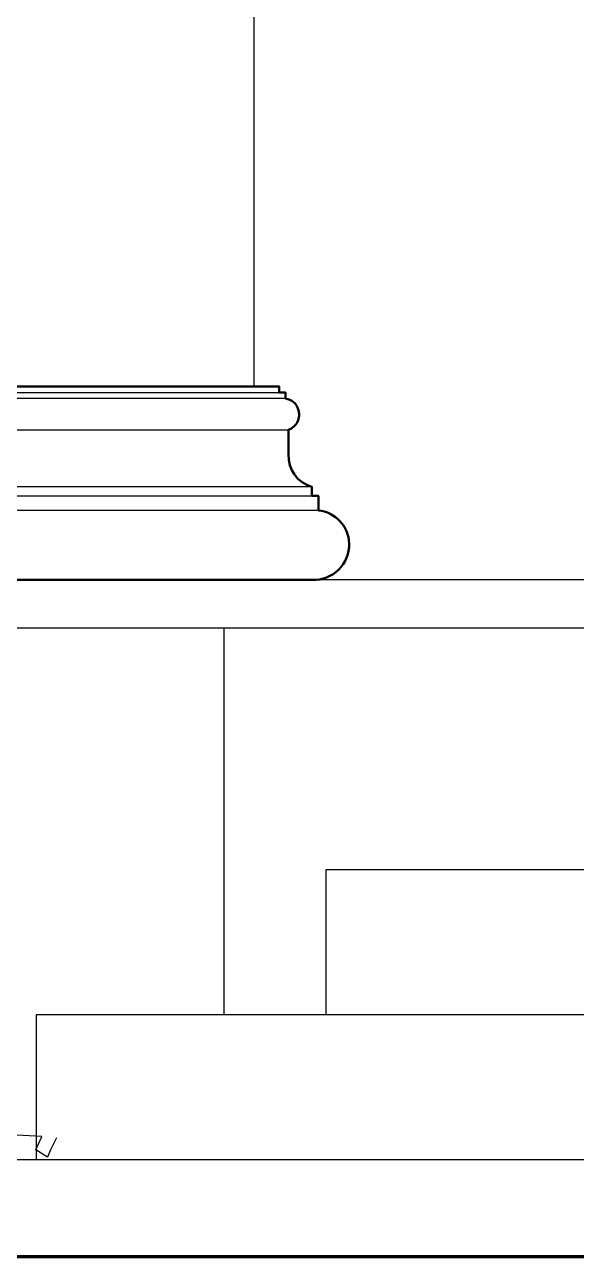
# Model space of a CAD drawing. Header units: metres. Extents: x -109 to 591, y -5 to 592.
# Drawn here: x 509.318 to 509.889, y 6.575 to 7.849 of the extents above; entities that cross this region are included whole.
import ezdxf

# ---------------------------------------------------------------- set-up
doc = ezdxf.new("R2010")
doc.units = ezdxf.units.M
doc.header["$LTSCALE"] = 0.03
doc.layers.add('Areas verdes', color=74, linetype='Continuous')
doc.layers.add('MOLDURA', color=43, linetype='Continuous')
for name, color, linetype, lineweight in [('Moldura con Espesor', 43, 'Continuous', 50), ('Muro', 7, 'Continuous', 70), ('Muro bajo', 7, 'Continuous', 30)]:
    doc.layers.add(name, color=color, linetype=linetype, lineweight=lineweight)

msp = doc.modelspace()

# ---------------------------------------------------------------- linework, layer by layer
msp.add_line((509.5237, 7.2249), (509.5237, 6.8249))
at = {"layer": 'Areas verdes'}
msp.add_lwpolyline([(509.3507, 6.6974), (509.3446, 6.6851), (509.3415, 6.6774), (509.3292, 6.6851), (509.3354, 6.6989), (509.3093, 6.7004), (509.2862, 6.6836), (509.2539, 6.6928), (509.2678, 6.7066), (509.2662, 6.6928), (509.2724, 6.6866), (509.2831, 6.702), (509.2678, 6.7081), (509.2447, 6.7143)], dxfattribs=at)
at = {"layer": 'MOLDURA'}
for p, q in [((509.2294, 7.4686), (509.581, 7.4686)), ((509.5877, 7.4623), (509.2228, 7.4623)), ((509.2198, 7.4301), (509.5907, 7.4301)), ((509.6149, 7.3709), (509.1955, 7.3709)), ((509.1955, 7.3617), (509.6149, 7.3617)), ((509.6216, 7.3467), (509.1888, 7.3467))]:
    msp.add_line(p, q, dxfattribs=at)
at = {"layer": 'Moldura con Espesor'}
for p, q in [((509.581, 7.4749), (509.2294, 7.4749)), ((509.2552, 7.2749), (509.5552, 7.2749))]:
    msp.add_line(p, q, dxfattribs=at)
msp.add_lwpolyline([(509.5552, 7.2749), (509.6155, 7.2749, 0.438208), (509.6534, 7.3124, 0.376773), (509.6216, 7.3467), (509.6216, 7.3617), (509.6149, 7.3617), (509.6149, 7.3709, -0.34384), (509.5907, 7.4048), (509.5907, 7.4301, 0.417026), (509.6008, 7.451, 0.314124), (509.5877, 7.4623), (509.5877, 7.4686), (509.581, 7.4686), (509.581, 7.4749), (509.5552, 7.4749)], format="xyb", dxfattribs=at)
at = {"layer": 'Muro'}
msp.add_line((504.8441, 6.5749), (517.2947, 6.5749), dxfattribs=at)
at = {"layer": 'Muro bajo'}
for p, q in [((509.5552, 7.4749), (509.5552, 9.1749)), ((514.8782, 7.2749), (507.3809, 7.2749)), ((510.2295, 7.2249), (507.3809, 7.2249)), ((512.6295, 6.9749), (509.6295, 6.9749)), ((509.6295, 6.9749), (509.6295, 6.8249)), ((512.9295, 6.8249), (509.3295, 6.8249)), ((509.3295, 6.8249), (509.3295, 6.6749)), ((517.2947, 6.6749), (504.8441, 6.6749))]:
    msp.add_line(p, q, dxfattribs=at)

doc.saveas('drawing.dxf')
